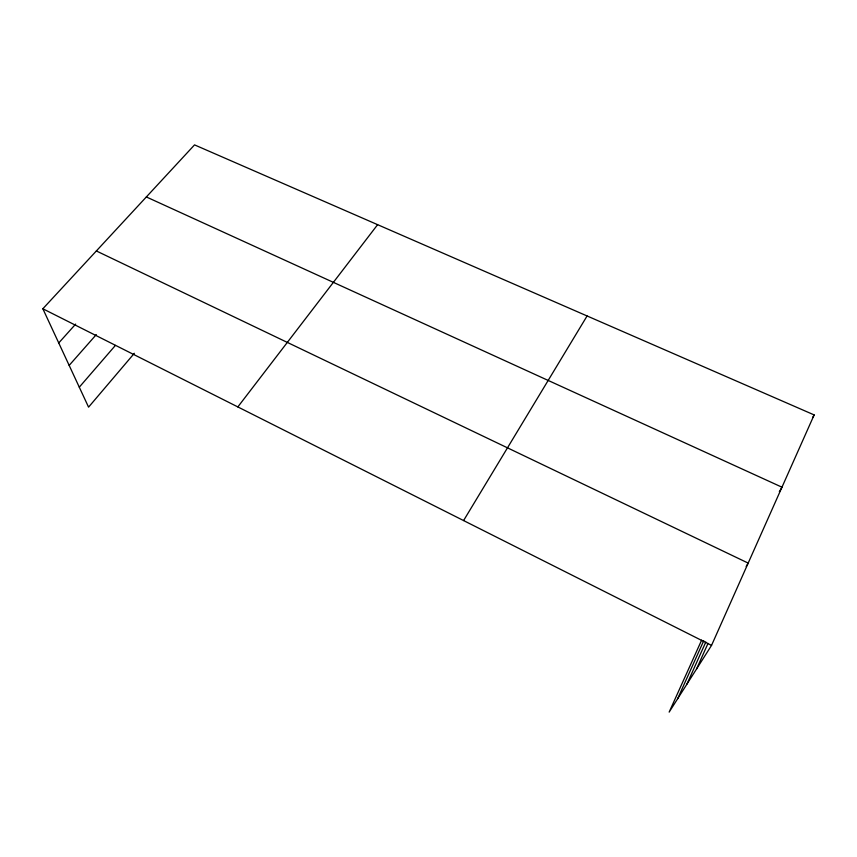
<?xml version="1.0" encoding="UTF-8"?>
<svg xmlns="http://www.w3.org/2000/svg" width="857" height="857" viewBox="0 0 857 857"><rect width="100%" height="100%" fill="white"/><g stroke="black" fill="none" stroke-linecap="round" stroke-linejoin="round"><path stroke-width="1.29" d="M701.637 640.115L669.156 712.113L711.546 645.385L814.15 414.917L194.539 144.887L42.85 308.766L88.571 407.15L134.345 353.288M696.58 668.931L708.032 643.35M677.598 698.83L703.758 640.682M686.896 684.175L705.825 642M812.865 417.155L814.15 414.917M779.334 491.693L781.97 487.194L146.343 196.949M463.583 520.563L587.088 315.965M746.158 566.434L748.182 563.103L96.359 250.962M237.839 406.925L377.616 224.673M79.294 387.193L115.427 345.392M69.171 365.393L96.305 334.594M58.737 342.95L75.662 324.107M42.85 308.766L711.546 645.385"/></g></svg>
